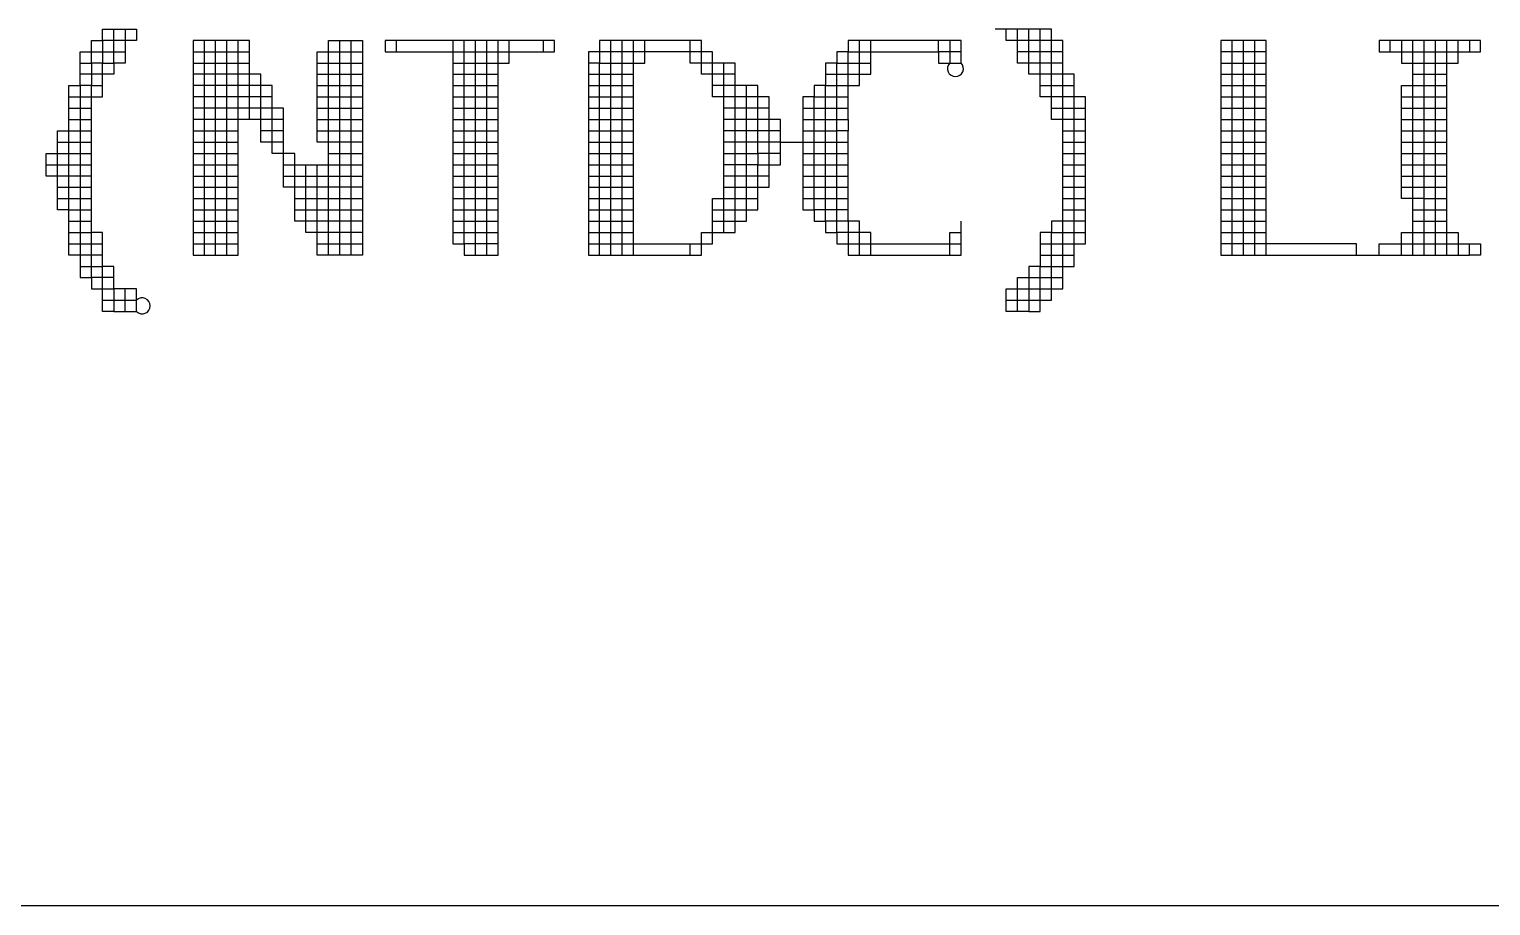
# Model space of a CAD drawing. Header units: millimetres. Extents: x 0 to 841, y 0 to 594.
# Drawn here: x 778.54 to 794.56, y 99.77 to 109.37 of the extents above; entities that cross this region are included whole.
import ezdxf
from ezdxf.enums import TextEntityAlignment as Align

# ---------------------------------------------------------------- set-up
doc = ezdxf.new("R2010")
doc.units = ezdxf.units.MM
doc.layers.add('GPDRAW', color=1, linetype='Continuous')
doc.layers.add('TEXT', color=255, linetype='Continuous')
doc.styles.add('ECL', font='', dxfattribs={"width": 0.7, "height": 3})
doc.styles.get('ECL').set_extended_font_data('FangSong_GB2312')

# ---------------------------------------------------------------- blocks, each defined once
blk = doc.blocks.new('*U21')
at = {"color": 157, "linetype": 'Continuous'}
for points in [[(11.765, -1.664), (11.765, -1.515), (11.765, -1.367), (11.468, -1.367), (11.468, -1.218), (11.319, -1.218), (11.319, -1.07), (11.319, -0.921), (11.171, -0.921), (11.022, -0.921), (10.874, -0.921), (10.874, -0.773), (10.874, -0.624), (10.874, -0.476), (10.874, -0.327), (10.874, -0.179), (10.874, -0.03), (10.874, 0.118), (10.874, 0.267), (10.874, 0.415), (10.874, 0.564), (10.874, 0.712), (10.874, 0.861), (10.874, 1.009), (10.874, 1.158), (10.874, 1.306), (11.022, 1.306), (11.022, 1.455), (11.022, 1.603), (11.022, 1.752), (11.171, 1.752), (11.319, 1.752), (11.319, 1.603), (11.468, 1.603), (11.468, 1.752), (11.468, 1.9), (11.468, 2.049)], [(22.605, 1.752), (22.457, 1.752), (22.308, 1.752), (22.308, 1.9)], [(21.12, -0.327), (20.972, -0.327), (20.972, -0.179), (21.12, -0.179)], [(21.269, -0.921), (21.269, -0.773), (21.269, -0.624)], [(12.507, -0.773), (12.656, -0.773), (12.804, -0.773), (12.953, -0.773), (13.101, -0.773)], [(23.645, -0.921), (23.793, -0.921), (23.942, -0.921), (24.09, -0.921)], [(11.616, -1.664), (11.616, -1.515), (11.616, -1.367)]]:
    blk.add_lwpolyline(points, dxfattribs=at)
at = {"color": 147, "linetype": 'Continuous'}
for points in [[(11.022, 1.603), (11.171, 1.603), (11.171, 1.752), (11.171, 1.9), (11.319, 1.9), (11.319, 2.049), (11.765, 2.049), (11.765, 1.9), (11.616, 1.9), (11.468, 1.9), (11.319, 1.9), (11.319, 1.752), (11.468, 1.752), (11.616, 1.752)], [(13.101, 0.861), (13.101, 1.009), (13.101, 1.158), (13.101, 1.306), (13.101, 1.455), (13.101, 1.603), (13.101, 1.752), (13.101, 1.9)], [(16.368, -0.921), (16.368, -0.773), (16.368, -0.624), (16.368, -0.476), (16.368, -0.327), (16.368, -0.179), (16.368, -0.03), (16.368, 0.118), (16.368, 0.267), (16.368, 0.415), (16.368, 0.564), (16.368, 0.712), (16.368, 0.861), (16.368, 1.009), (16.368, 1.158), (16.368, 1.306), (16.368, 1.455), (16.368, 1.603), (16.368, 1.752), (16.368, 1.9)], [(28.991, -0.921), (28.991, -0.773), (28.991, -0.624), (28.991, -0.476), (28.991, -0.327), (28.991, -0.179), (28.991, -0.03), (28.991, 0.118), (28.991, 0.267), (28.991, 0.415), (28.991, 0.564), (28.991, 0.712), (28.991, 0.861), (28.991, 1.009), (28.991, 1.158), (28.991, 1.306), (28.991, 1.455), (28.991, 1.603), (28.991, 1.752), (28.991, 1.9)], [(15.923, 1.306), (16.071, 1.306), (16.22, 1.306), (16.368, 1.306), (16.517, 1.306)], [(20.081, 1.009), (19.932, 1.009), (19.932, 1.158), (19.784, 1.158), (19.635, 1.158), (19.635, 1.306), (19.487, 1.306), (19.338, 1.306)], [(15.923, 1.009), (16.071, 1.009), (16.22, 1.009), (16.368, 1.009), (16.517, 1.009)], [(15.923, 0.861), (16.071, 0.861), (16.22, 0.861), (16.368, 0.861), (16.517, 0.861)], [(15.923, 0.712), (16.071, 0.712), (16.22, 0.712), (16.368, 0.712), (16.517, 0.712)], [(15.923, 0.564), (16.071, 0.564), (16.22, 0.564), (16.368, 0.564), (16.517, 0.564)], [(15.923, 0.415), (16.071, 0.415), (16.22, 0.415), (16.368, 0.415), (16.517, 0.415)], [(15.923, 0.267), (16.071, 0.267), (16.22, 0.267), (16.368, 0.267), (16.517, 0.267)], [(15.923, -0.179), (16.071, -0.179), (16.22, -0.179), (16.368, -0.179), (16.517, -0.179)], [(15.923, -0.476), (16.071, -0.476), (16.22, -0.476), (16.368, -0.476), (16.517, -0.476)], [(21.12, -0.476), (21.12, -0.624), (21.12, -0.773), (21.269, -0.773), (21.417, -0.773), (22.457, -0.773), (22.457, -0.624), (22.605, -0.624)], [(15.923, -0.624), (16.071, -0.624), (16.22, -0.624), (16.368, -0.624), (16.517, -0.624)]]:
    blk.add_lwpolyline(points, dxfattribs=at)
at = {"color": 167, "linetype": 'Continuous'}
blk.add_lwpolyline([(11.616, 2.049), (11.616, 1.9), (11.616, 1.752), (11.616, 1.603), (11.468, 1.603), (11.468, 1.455), (11.319, 1.455), (11.319, 1.603), (11.171, 1.603), (11.171, 1.455), (11.171, 1.306), (11.022, 1.306), (11.022, 1.158), (11.022, 1.009), (11.022, 0.861), (11.022, 0.712), (11.022, 0.564), (11.022, 0.415), (11.022, 0.267), (11.022, 0.118), (11.022, -0.03), (11.022, -0.179), (11.022, -0.327), (11.022, -0.476), (11.022, -0.624), (11.022, -0.773), (11.022, -0.921), (11.022, -1.07), (11.022, -1.218), (11.171, -1.218), (11.171, -1.367), (11.319, -1.367), (11.468, -1.367), (11.468, -1.515), (11.468, -1.664), (11.616, -1.664), (11.765, -1.664, 2.414214), (11.765, -1.515)], format="xyb", dxfattribs=at)
at = {"color": 175, "linetype": 'Continuous'}
for points in [[(24.239, -0.476), (24.09, -0.476), (23.942, -0.476), (23.793, -0.476), (23.793, -0.624), (23.645, -0.624), (23.645, -0.773), (23.645, -0.921), (23.645, -1.07), (23.496, -1.07), (23.496, -1.218), (23.496, -1.367), (23.496, -1.515), (23.496, -1.664), (23.645, -1.664), (23.645, -1.515), (23.793, -1.515), (23.793, -1.367), (23.793, -1.218), (23.793, -1.07), (23.942, -1.07), (24.09, -1.07), (24.09, -0.921), (24.09, -0.773), (24.09, -0.624), (24.09, -0.476), (24.09, -0.327), (24.09, -0.179), (24.09, -0.03), (24.09, 0.118), (24.09, 0.267), (24.09, 0.415), (24.09, 0.564), (24.09, 0.712), (24.09, 0.861), (24.09, 1.009), (24.09, 1.158), (24.09, 1.306), (24.09, 1.455), (23.942, 1.455), (23.942, 1.603), (23.942, 1.752), (23.793, 1.752), (23.793, 1.9), (23.793, 2.049), (23.051, 2.049)], [(18.299, -0.921), (18.299, -0.773), (18.299, -0.624), (18.299, -0.476), (18.299, -0.327), (18.299, -0.179), (18.299, -0.03), (18.299, 0.118), (18.299, 0.267), (18.299, 0.415), (18.299, 0.564), (18.299, 0.712), (18.299, 0.861), (18.299, 1.009), (18.299, 1.158), (18.299, 1.306), (18.299, 1.455), (18.299, 1.603), (18.299, 1.752), (18.299, 1.9)], [(20.526, 0.861), (20.675, 0.861), (20.675, 1.009), (20.823, 1.009), (20.823, 1.158), (20.972, 1.158), (20.972, 1.306), (21.12, 1.306), (21.269, 1.306), (21.269, 1.455), (21.417, 1.455), (21.417, 1.603), (21.417, 1.752), (21.417, 1.9)], [(26.615, -0.921), (26.615, -0.773), (26.615, -0.624), (26.615, -0.476), (26.615, -0.327), (26.615, -0.179), (26.615, -0.03), (26.615, 0.118), (26.615, 0.267), (26.615, 0.415), (26.615, 0.564), (26.615, 0.712), (26.615, 0.861), (26.615, 1.009), (26.615, 1.158), (26.615, 1.306), (26.615, 1.455), (26.615, 1.603), (26.615, 1.752), (26.466, 1.752), (26.318, 1.752), (26.169, 1.752), (26.021, 1.752)], [(11.468, -1.664), (11.319, -1.664), (11.319, -1.515), (11.319, -1.367), (11.319, -1.218), (11.171, -1.218), (11.171, -1.07), (11.171, -0.921), (11.171, -0.773), (11.171, -0.624), (11.171, -0.476), (11.171, -0.327), (11.171, -0.179), (11.171, -0.03), (11.171, 0.118), (11.171, 0.267), (11.171, 0.415), (11.171, 0.564), (11.171, 0.712), (11.171, 0.861), (11.171, 1.009), (11.171, 1.158), (11.319, 1.158), (11.319, 1.306), (11.319, 1.455), (11.171, 1.455), (11.022, 1.455)], [(13.695, 0.861), (13.547, 0.861), (13.398, 0.861), (13.398, 1.009), (13.25, 1.009), (13.25, 1.158), (13.101, 1.158), (12.953, 1.158), (12.804, 1.158), (12.656, 1.158), (12.507, 1.158)], [(23.645, 1.306), (23.793, 1.306), (23.942, 1.306), (24.09, 1.306)], [(23.793, 1.009), (23.942, 1.009), (24.09, 1.009), (24.239, 1.009)], [(12.507, 0.712), (12.656, 0.712), (12.804, 0.712), (12.953, 0.712), (13.101, 0.712)], [(14.735, -0.03), (14.586, -0.03), (14.438, -0.03), (14.289, -0.03), (14.141, -0.03), (13.992, -0.03), (13.844, -0.03), (13.844, 0.118), (13.844, 0.267), (13.844, 0.415), (13.695, 0.415), (13.547, 0.415), (13.547, 0.564), (13.398, 0.564), (13.398, 0.712)], [(14.735, 0.564), (14.586, 0.564), (14.438, 0.564), (14.289, 0.564), (14.289, 0.712), (14.438, 0.712), (14.586, 0.712), (14.735, 0.712)], [(10.725, 0.564), (10.874, 0.564), (11.022, 0.564), (11.171, 0.564)], [(12.507, 0.564), (12.656, 0.564), (12.804, 0.564), (12.953, 0.564), (13.101, 0.564)], [(12.507, 0.415), (12.656, 0.415), (12.804, 0.415), (12.953, 0.415), (13.101, 0.415)], [(19.487, 0.415), (19.635, 0.415), (19.784, 0.415), (19.932, 0.415), (19.932, 0.267), (20.081, 0.267), (20.081, 0.415), (19.932, 0.415), (19.932, 0.564), (19.784, 0.564), (19.635, 0.564), (19.487, 0.564)], [(12.507, 0.267), (12.656, 0.267), (12.804, 0.267), (12.953, 0.267), (13.101, 0.267)], [(13.695, 0.267), (13.844, 0.267), (14.289, 0.267), (14.438, 0.267), (14.586, 0.267), (14.735, 0.267)], [(20.081, 0.118), (19.932, 0.118), (19.932, 0.267), (19.784, 0.267), (19.635, 0.267), (19.487, 0.267)], [(12.507, 0.118), (12.656, 0.118), (12.804, 0.118), (12.953, 0.118), (13.101, 0.118)], [(13.695, 0.118), (13.844, 0.118), (13.992, 0.118), (14.141, 0.118), (14.289, 0.118), (14.438, 0.118), (14.586, 0.118), (14.735, 0.118)], [(15.923, 0.118), (16.071, 0.118), (16.22, 0.118), (16.368, 0.118), (16.517, 0.118)], [(10.725, -0.03), (10.874, -0.03), (11.022, -0.03), (11.171, -0.03)], [(10.725, -0.179), (10.874, -0.179), (11.022, -0.179), (11.171, -0.179)], [(12.507, -0.03), (12.656, -0.03), (12.804, -0.03), (12.953, -0.03), (13.101, -0.03)], [(12.507, -0.179), (12.656, -0.179), (12.804, -0.179), (12.953, -0.179), (13.101, -0.179)], [(15.923, -0.03), (16.071, -0.03), (16.22, -0.03), (16.368, -0.03), (16.517, -0.03)], [(20.526, -0.179), (20.675, -0.179), (20.823, -0.179), (20.972, -0.179), (20.972, -0.03), (21.12, -0.03)], [(12.507, -0.327), (12.656, -0.327), (12.804, -0.327), (12.953, -0.327), (13.101, -0.327)], [(12.507, -0.476), (12.656, -0.476), (12.804, -0.476), (12.953, -0.476), (13.101, -0.476)], [(12.507, -0.624), (12.656, -0.624), (12.804, -0.624), (12.953, -0.624), (13.101, -0.624)]]:
    blk.add_lwpolyline(points, dxfattribs=at)
at = {"color": 165, "linetype": 'Continuous'}
for points in [[(23.942, 1.752), (23.942, 1.9), (23.793, 1.9), (23.645, 1.9), (23.496, 1.9), (23.348, 1.9), (23.199, 1.9), (23.199, 2.049)], [(23.496, -1.664), (23.348, -1.664), (23.199, -1.664), (23.199, -1.515), (23.199, -1.367), (23.348, -1.367), (23.348, -1.218), (23.496, -1.218), (23.645, -1.218), (23.645, -1.07), (23.793, -1.07), (23.793, -0.921), (23.793, -0.773), (23.942, -0.773), (24.09, -0.773), (24.239, -0.773), (24.239, -0.624), (24.239, -0.476), (24.239, -0.327), (24.239, -0.179), (24.239, -0.03), (24.239, 0.118), (24.239, 0.267), (24.239, 0.415), (24.239, 0.564), (24.239, 0.712), (24.239, 0.861), (24.09, 0.861), (23.942, 0.861), (23.793, 0.861), (23.793, 1.009), (23.793, 1.158), (23.645, 1.158), (23.645, 1.306), (23.645, 1.455), (23.645, 1.603), (23.645, 1.752), (23.645, 1.9), (23.645, 2.049)], [(15.923, 1.603), (16.071, 1.603), (16.22, 1.603), (16.368, 1.603), (16.517, 1.603), (16.665, 1.603), (16.665, 1.752), (16.814, 1.752), (16.962, 1.752), (17.111, 1.752)], [(15.923, 1.455), (16.071, 1.455), (16.22, 1.455), (16.368, 1.455), (16.517, 1.455)], [(13.25, 0.861), (13.25, 1.009), (13.101, 1.009), (12.953, 1.009), (12.804, 1.009), (12.656, 1.009), (12.507, 1.009)], [(13.695, 0.712), (13.547, 0.712), (13.398, 0.712), (13.398, 0.861), (13.25, 0.861), (13.101, 0.861), (12.953, 0.861), (12.804, 0.861), (12.656, 0.861), (12.507, 0.861)], [(20.229, 0.564), (20.081, 0.564), (20.081, 0.712), (19.932, 0.712), (19.932, 0.861), (19.784, 0.861), (19.635, 0.861), (19.487, 0.861)], [(11.171, 0.118), (11.022, 0.118), (10.874, 0.118), (10.725, 0.118), (10.725, 0.267), (10.874, 0.267), (11.022, 0.267), (11.171, 0.267)], [(20.526, -0.03), (20.675, -0.03), (20.823, -0.03), (20.972, -0.03), (20.972, 0.118), (21.12, 0.118)], [(23.645, -0.773), (23.793, -0.773), (23.793, -0.624), (23.942, -0.624), (24.09, -0.624), (24.239, -0.624)], [(28.1, -0.921), (28.1, -0.773), (28.397, -0.773), (28.397, -0.624), (28.545, -0.624), (28.694, -0.624), (28.842, -0.624), (28.991, -0.624), (29.139, -0.624), (29.139, -0.773), (29.436, -0.773), (29.436, -0.921), (29.288, -0.921)]]:
    blk.add_lwpolyline(points, dxfattribs=at)
at = {"color": 251, "linetype": 'Continuous'}
for points in [[(24.239, 0.861), (24.239, 1.009), (24.239, 1.158), (24.09, 1.158), (23.942, 1.158), (23.942, 1.306), (23.942, 1.455), (23.793, 1.455), (23.645, 1.455), (23.496, 1.455), (23.496, 1.603), (23.348, 1.603), (23.348, 1.752), (23.348, 1.9), (23.348, 2.049)], [(14.141, 1.603), (14.289, 1.603), (14.289, 1.752), (14.438, 1.752), (14.586, 1.752), (14.735, 1.752)], [(17.111, 1.9), (17.111, 1.752), (17.259, 1.752), (17.259, 1.9), (15.032, 1.9), (15.032, 1.752), (15.18, 1.752), (15.18, 1.9)], [(17.705, 1.455), (17.853, 1.455), (17.853, 1.603), (18.002, 1.603), (18.15, 1.603), (18.299, 1.603), (18.447, 1.603), (18.447, 1.752), (18.447, 1.9)], [(22.457, 1.9), (22.457, 1.752), (22.457, 1.603), (22.605, 1.603), (22.605, 1.752), (22.605, 1.9), (21.12, 1.9), (21.12, 1.752), (20.972, 1.752), (20.972, 1.603), (20.823, 1.603), (20.823, 1.455), (20.823, 1.306), (20.675, 1.306), (20.675, 1.158), (20.526, 1.158), (20.526, 1.009), (20.526, 0.861), (20.526, 0.712), (20.526, 0.564), (20.526, 0.415), (20.526, 0.267), (20.526, 0.118), (20.526, -0.03), (20.526, -0.179), (20.526, -0.327), (20.675, -0.327), (20.675, -0.476), (20.823, -0.476), (20.823, -0.624), (20.972, -0.624), (20.972, -0.773), (21.12, -0.773), (21.12, -0.921), (21.269, -0.921), (21.417, -0.921), (21.566, -0.921), (21.714, -0.921), (21.863, -0.921), (22.011, -0.921), (22.16, -0.921), (22.308, -0.921), (22.457, -0.921), (22.457, -0.773), (22.605, -0.773)], [(29.288, 1.9), (29.288, 1.752), (29.436, 1.752), (29.436, 1.9), (28.1, 1.9), (28.1, 1.752), (28.248, 1.752), (28.248, 1.9)], [(28.397, 1.9), (28.397, 1.752), (28.397, 1.603), (28.545, 1.603), (28.694, 1.603), (28.842, 1.603), (28.991, 1.603), (29.139, 1.603), (29.139, 1.752), (29.288, 1.752)], [(15.923, 1.158), (16.071, 1.158), (16.22, 1.158), (16.368, 1.158), (16.517, 1.158)], [(17.705, 1.158), (17.853, 1.158), (17.853, 1.306), (18.002, 1.306), (18.15, 1.306), (18.299, 1.306)], [(28.397, 1.158), (28.545, 1.158), (28.694, 1.158), (28.842, 1.158), (28.991, 1.158)], [(28.397, 1.009), (28.545, 1.009), (28.694, 1.009), (28.842, 1.009), (28.991, 1.009)], [(28.397, 0.861), (28.545, 0.861), (28.694, 0.861), (28.842, 0.861), (28.991, 0.861)], [(28.397, 0.712), (28.545, 0.712), (28.694, 0.712), (28.842, 0.712), (28.991, 0.712)], [(28.397, 0.564), (28.545, 0.564), (28.694, 0.564), (28.842, 0.564), (28.991, 0.564)], [(28.397, 0.415), (28.545, 0.415), (28.694, 0.415), (28.842, 0.415), (28.991, 0.415)], [(17.705, -0.327), (17.853, -0.327), (17.853, -0.179), (18.002, -0.179), (18.15, -0.179), (18.299, -0.179)], [(17.705, -0.476), (17.853, -0.476), (17.853, -0.327), (18.002, -0.327), (18.15, -0.327), (18.299, -0.327)]]:
    blk.add_lwpolyline(points, dxfattribs=at)
at = {"color": 177, "linetype": 'Continuous'}
for points in [[(23.348, -1.664), (23.348, -1.515), (23.496, -1.515), (23.645, -1.515), (23.645, -1.367), (23.793, -1.367), (23.942, -1.367), (23.942, -1.218), (23.942, -1.07), (23.942, -0.921), (23.942, -0.773), (23.942, -0.624), (23.942, -0.476), (23.942, -0.327), (23.942, -0.179), (23.942, -0.03), (23.942, 0.118), (23.942, 0.267), (23.942, 0.415), (23.942, 0.564), (23.942, 0.712), (23.942, 0.861), (23.942, 1.009), (23.942, 1.158), (23.793, 1.158), (23.793, 1.306), (23.793, 1.455), (23.793, 1.603), (23.645, 1.603), (23.496, 1.603), (23.496, 1.752), (23.496, 1.9), (23.496, 2.049)], [(14.438, -0.921), (14.438, -0.773), (14.438, -0.624), (14.438, -0.476), (14.438, -0.327), (14.438, -0.179), (14.438, -0.03), (14.438, 0.118), (14.438, 0.267), (14.438, 0.415), (14.438, 0.564), (14.438, 0.712), (14.438, 0.861), (14.438, 1.009), (14.438, 1.158), (14.438, 1.306), (14.438, 1.455), (14.438, 1.603), (14.438, 1.752), (14.438, 1.9)], [(18.002, -0.921), (18.002, -0.773), (18.002, -0.624), (18.002, -0.476), (18.002, -0.327), (18.002, -0.179), (18.002, -0.03), (18.002, 0.118), (18.002, 0.267), (18.002, 0.415), (18.002, 0.564), (18.002, 0.712), (18.002, 0.861), (18.002, 1.009), (18.002, 1.158), (18.002, 1.306), (18.002, 1.455), (18.002, 1.603), (18.002, 1.752), (18.002, 1.9)], [(28.694, -0.921), (28.694, -0.773), (28.694, -0.624), (28.694, -0.476), (28.694, -0.327), (28.694, -0.179), (28.694, -0.03), (28.694, 0.118), (28.694, 0.267), (28.694, 0.415), (28.694, 0.564), (28.694, 0.712), (28.694, 0.861), (28.694, 1.009), (28.694, 1.158), (28.694, 1.306), (28.694, 1.455), (28.694, 1.603), (28.694, 1.752), (28.694, 1.9)], [(20.526, 1.009), (20.675, 1.009), (20.675, 1.158), (20.823, 1.158), (20.823, 1.306), (20.972, 1.306), (20.972, 1.455), (21.12, 1.455), (21.12, 1.603), (21.269, 1.603), (21.417, 1.603)], [(13.547, 1.009), (13.398, 1.009), (13.398, 1.158), (13.25, 1.158), (13.25, 1.306), (13.101, 1.306), (12.953, 1.306), (12.804, 1.306), (12.656, 1.306), (12.507, 1.306)], [(28.694, 1.306), (28.842, 1.306), (28.991, 1.306)], [(10.874, 1.009), (11.022, 1.009), (11.171, 1.009)], [(10.874, 0.861), (11.022, 0.861), (11.171, 0.861)], [(23.942, 0.712), (24.09, 0.712), (24.239, 0.712)], [(23.942, 0.564), (24.09, 0.564), (24.239, 0.564)], [(23.942, 0.415), (24.09, 0.415), (24.239, 0.415)], [(14.735, -0.476), (14.586, -0.476), (14.438, -0.476), (14.289, -0.476), (14.141, -0.476), (13.992, -0.476), (13.992, -0.327), (13.992, -0.179), (13.992, -0.03), (13.992, 0.118), (13.992, 0.267)], [(23.942, 0.267), (24.09, 0.267), (24.239, 0.267)], [(23.942, 0.118), (24.09, 0.118), (24.239, 0.118)], [(13.844, -0.179), (13.992, -0.179), (14.141, -0.179), (14.289, -0.179), (14.438, -0.179), (14.586, -0.179), (14.735, -0.179)], [(23.942, -0.03), (24.09, -0.03), (24.239, -0.03)], [(23.942, -0.179), (24.09, -0.179), (24.239, -0.179)], [(28.694, -0.179), (28.842, -0.179), (28.991, -0.179)], [(10.874, -0.327), (11.022, -0.327), (11.171, -0.327)], [(13.844, -0.327), (13.992, -0.327), (14.141, -0.327), (14.289, -0.327), (14.438, -0.327), (14.586, -0.327), (14.735, -0.327)], [(10.874, -0.476), (11.022, -0.476), (11.171, -0.476)], [(10.874, -0.624), (11.022, -0.624), (11.171, -0.624)], [(14.141, -0.773), (14.289, -0.773), (14.438, -0.773), (14.586, -0.773), (14.735, -0.773)], [(28.397, -0.921), (28.397, -0.773), (28.545, -0.773), (28.694, -0.773), (28.842, -0.773), (28.991, -0.773), (29.139, -0.773), (29.139, -0.921)], [(11.319, -1.515), (11.468, -1.515), (11.616, -1.515), (11.765, -1.515)]]:
    blk.add_lwpolyline(points, dxfattribs=at)
at = {"color": 185, "linetype": 'Continuous'}
for points in [[(14.735, -0.624), (14.586, -0.624), (14.438, -0.624), (14.289, -0.624), (14.141, -0.624), (13.992, -0.624), (13.992, -0.476), (13.844, -0.476), (13.844, -0.327), (13.844, -0.179), (13.844, -0.03), (13.695, -0.03), (13.695, 0.118), (13.695, 0.267), (13.695, 0.415), (13.695, 0.564), (13.547, 0.564), (13.547, 0.712), (13.547, 0.861), (13.547, 1.009), (13.547, 1.158), (13.547, 1.306), (13.398, 1.306), (13.398, 1.455), (13.25, 1.455), (13.25, 1.603), (13.25, 1.752), (13.25, 1.9), (12.507, 1.9), (12.507, 1.752), (12.507, 1.603), (12.507, 1.455), (12.507, 1.306), (12.507, 1.158), (12.507, 1.009), (12.507, 0.861), (12.507, 0.712), (12.507, 0.564), (12.507, 0.415), (12.507, 0.267), (12.507, 0.118), (12.507, -0.03), (12.507, -0.179), (12.507, -0.327), (12.507, -0.476), (12.507, -0.624), (12.507, -0.773), (12.507, -0.921), (12.656, -0.921), (12.804, -0.921), (12.953, -0.921), (13.101, -0.921), (13.101, -0.773), (13.101, -0.624), (13.101, -0.476), (13.101, -0.327), (13.101, -0.179), (13.101, -0.03), (13.101, 0.118), (13.101, 0.267), (13.101, 0.415), (13.101, 0.564), (13.101, 0.712), (13.101, 0.861)], [(14.289, -0.921), (14.289, -0.773), (14.289, -0.624), (14.289, -0.476), (14.289, -0.327), (14.289, -0.179), (14.289, -0.03), (14.289, 0.118), (14.289, 0.267), (14.289, 0.415), (14.289, 0.564), (14.141, 0.564), (14.141, 0.712), (14.141, 0.861), (14.141, 1.009), (14.141, 1.158), (14.141, 1.306), (14.141, 1.455), (14.141, 1.603), (14.141, 1.752), (14.289, 1.752), (14.289, 1.9), (14.735, 1.9), (14.735, 1.752), (14.735, 1.603), (14.735, 1.455), (14.735, 1.306), (14.735, 1.158), (14.735, 1.009), (14.735, 0.861), (14.735, 0.712), (14.735, 0.564), (14.735, 0.415), (14.735, 0.267), (14.735, 0.118), (14.735, -0.03), (14.735, -0.179), (14.735, -0.327), (14.735, -0.476), (14.735, -0.624), (14.735, -0.773), (14.735, -0.921), (14.586, -0.921), (14.438, -0.921), (14.289, -0.921), (14.141, -0.921), (14.141, -0.773), (14.141, -0.624), (14.141, -0.476), (14.141, -0.327), (14.141, -0.179), (14.141, -0.03), (14.141, 0.118), (14.141, 0.267)], [(28.397, 0.267), (28.545, 0.267), (28.694, 0.267), (28.842, 0.267), (28.991, 0.267)], [(28.397, 0.118), (28.545, 0.118), (28.694, 0.118), (28.842, 0.118), (28.991, 0.118)], [(19.041, -0.921), (19.19, -0.921), (19.19, -0.773), (19.338, -0.773), (19.338, -0.624), (19.338, -0.476), (19.338, -0.327), (19.338, -0.179), (19.487, -0.179), (19.635, -0.179), (19.784, -0.179), (19.932, -0.179)], [(28.397, -0.03), (28.545, -0.03), (28.694, -0.03), (28.842, -0.03), (28.991, -0.03)]]:
    blk.add_lwpolyline(points, dxfattribs=at)
at = {"color": 169, "linetype": 'Continuous'}
blk.add_lwpolyline([(12.507, 1.752), (12.656, 1.752), (12.804, 1.752), (12.953, 1.752), (13.101, 1.752), (13.25, 1.752)], dxfattribs=at)
at = {"color": 166, "linetype": 'Continuous'}
for points in [[(12.656, -0.921), (12.656, -0.773), (12.656, -0.624), (12.656, -0.476), (12.656, -0.327), (12.656, -0.179), (12.656, -0.03), (12.656, 0.118), (12.656, 0.267), (12.656, 0.415), (12.656, 0.564), (12.656, 0.712), (12.656, 0.861), (12.656, 1.009), (12.656, 1.158), (12.656, 1.306), (12.656, 1.455), (12.656, 1.603), (12.656, 1.752), (12.656, 1.9)], [(14.586, -0.921), (14.586, -0.773), (14.586, -0.624), (14.586, -0.476), (14.586, -0.327), (14.586, -0.179), (14.586, -0.03), (14.586, 0.118), (14.586, 0.267), (14.586, 0.415), (14.586, 0.564), (14.586, 0.712), (14.586, 0.861), (14.586, 1.009), (14.586, 1.158), (14.586, 1.306), (14.586, 1.455), (14.586, 1.603), (14.586, 1.752), (14.586, 1.9)], [(18.15, -0.921), (18.15, -0.773), (18.15, -0.624), (18.15, -0.476), (18.15, -0.327), (18.15, -0.179), (18.15, -0.03), (18.15, 0.118), (18.15, 0.267), (18.15, 0.415), (18.15, 0.564), (18.15, 0.712), (18.15, 0.861), (18.15, 1.009), (18.15, 1.158), (18.15, 1.306), (18.15, 1.455), (18.15, 1.603), (18.15, 1.752), (18.15, 1.9)], [(26.466, -0.921), (26.466, -0.773), (26.466, -0.624), (26.466, -0.476), (26.466, -0.327), (26.466, -0.179), (26.466, -0.03), (26.466, 0.118), (26.466, 0.267), (26.466, 0.415), (26.466, 0.564), (26.466, 0.712), (26.466, 0.861), (26.466, 1.009), (26.466, 1.158), (26.466, 1.306), (26.466, 1.455), (26.466, 1.603), (26.466, 1.752), (26.466, 1.9)], [(28.842, -0.921), (28.842, -0.773), (28.842, -0.624), (28.842, -0.476), (28.842, -0.327), (28.842, -0.179), (28.842, -0.03), (28.842, 0.118), (28.842, 0.267), (28.842, 0.415), (28.842, 0.564), (28.842, 0.712), (28.842, 0.861), (28.842, 1.009), (28.842, 1.158), (28.842, 1.306), (28.842, 1.455), (28.842, 1.603), (28.842, 1.752), (28.842, 1.9)], [(12.507, 1.603), (12.656, 1.603), (12.804, 1.603), (12.953, 1.603), (13.101, 1.603), (13.25, 1.603)], [(19.338, -0.327), (19.487, -0.327), (19.635, -0.327), (19.784, -0.327), (19.784, -0.179), (19.784, -0.03), (19.784, 0.118), (19.784, 0.267), (19.784, 0.415), (19.784, 0.564), (19.784, 0.712), (19.784, 0.861), (19.784, 1.009), (19.784, 1.158), (19.784, 1.306)], [(21.12, -0.476), (20.972, -0.476), (20.972, -0.327), (20.823, -0.327), (20.675, -0.327), (20.675, -0.179), (20.675, -0.03), (20.675, 0.118), (20.675, 0.267), (20.675, 0.415), (20.675, 0.564), (20.675, 0.712), (20.675, 0.861), (20.823, 0.861), (20.823, 1.009), (20.972, 1.009), (20.972, 1.158), (21.12, 1.158)]]:
    blk.add_lwpolyline(points, dxfattribs=at)
at = {"color": 156, "linetype": 'Continuous'}
for points in [[(12.804, -0.921), (12.804, -0.773), (12.804, -0.624), (12.804, -0.476), (12.804, -0.327), (12.804, -0.179), (12.804, -0.03), (12.804, 0.118), (12.804, 0.267), (12.804, 0.415), (12.804, 0.564), (12.804, 0.712), (12.804, 0.861), (12.804, 1.009), (12.804, 1.158), (12.804, 1.306), (12.804, 1.455), (12.804, 1.603), (12.804, 1.752), (12.804, 1.9)], [(23.942, -0.327), (24.09, -0.327), (24.239, -0.327)]]:
    blk.add_lwpolyline(points, dxfattribs=at)
at = {"color": 154, "linetype": 'Continuous'}
blk.add_lwpolyline([(12.953, -0.921), (12.953, -0.773), (12.953, -0.624), (12.953, -0.476), (12.953, -0.327), (12.953, -0.179), (12.953, -0.03), (12.953, 0.118), (12.953, 0.267), (12.953, 0.415), (12.953, 0.564), (12.953, 0.712), (12.953, 0.861), (12.953, 1.009), (12.953, 1.158), (12.953, 1.306), (12.953, 1.455), (12.953, 1.603), (12.953, 1.752), (12.953, 1.9)], dxfattribs=at)
at = {"color": 167, "linetype": 'Continuous'}
for points in [[(15.18, 1.752), (15.329, 1.752), (15.477, 1.752), (15.626, 1.752), (15.774, 1.752), (15.923, 1.752), (16.071, 1.752), (16.22, 1.752), (16.368, 1.752), (16.517, 1.752), (16.665, 1.752), (16.665, 1.9)], [(13.547, 1.158), (13.398, 1.158), (13.398, 1.306), (13.25, 1.306), (13.25, 1.455), (13.101, 1.455), (12.953, 1.455), (12.804, 1.455), (12.656, 1.455), (12.507, 1.455)], [(28.545, 1.455), (28.694, 1.455), (28.842, 1.455), (28.991, 1.455)], [(21.417, -0.921), (21.417, -0.773), (21.417, -0.624), (21.269, -0.624), (21.12, -0.624), (20.972, -0.624), (20.972, -0.476), (20.823, -0.476), (20.823, -0.327), (20.823, -0.179), (20.823, -0.03), (20.823, 0.118), (20.823, 0.267), (20.823, 0.415), (20.823, 0.564), (20.823, 0.712), (20.823, 0.861), (20.972, 0.861), (20.972, 1.009), (21.12, 1.009)], [(20.526, 0.712), (20.675, 0.712), (20.823, 0.712), (20.972, 0.712)], [(14.289, 0.415), (14.438, 0.415), (14.586, 0.415), (14.735, 0.415)], [(20.526, 0.415), (20.675, 0.415), (20.823, 0.415), (20.972, 0.415)], [(20.526, 0.267), (20.675, 0.267), (20.823, 0.267), (20.972, 0.267)], [(19.487, -0.03), (19.635, -0.03), (19.784, -0.03), (19.932, -0.03), (19.932, 0.118), (19.784, 0.118), (19.635, 0.118), (19.487, 0.118)], [(20.526, 0.118), (20.675, 0.118), (20.823, 0.118), (20.972, 0.118)], [(23.199, -1.515), (23.348, -1.515), (23.348, -1.367), (23.496, -1.367), (23.645, -1.367), (23.645, -1.218), (23.793, -1.218), (23.942, -1.218)]]:
    blk.add_lwpolyline(points, dxfattribs=at)
at = {"color": 8, "linetype": 'Continuous'}
for points in [[(15.923, 1.9), (15.923, 1.752), (15.923, 1.603), (15.923, 1.455), (15.923, 1.306), (15.923, 1.158), (15.923, 1.009), (15.923, 0.861), (15.923, 0.712), (15.923, 0.564), (15.923, 0.415), (15.923, 0.267), (15.923, 0.118), (15.923, -0.03), (15.923, -0.179), (15.923, -0.327), (15.923, -0.476), (15.923, -0.624), (15.923, -0.773), (16.071, -0.773), (16.071, -0.921), (16.22, -0.921), (16.368, -0.921), (16.517, -0.921), (16.517, -0.773), (16.517, -0.624), (16.517, -0.476), (16.517, -0.327), (16.517, -0.179), (16.517, -0.03), (16.517, 0.118), (16.517, 0.267), (16.517, 0.415), (16.517, 0.564), (16.517, 0.712), (16.517, 0.861), (16.517, 1.009), (16.517, 1.158), (16.517, 1.306), (16.517, 1.455), (16.517, 1.603), (16.517, 1.752), (16.517, 1.9)], [(10.874, -0.327), (10.725, -0.327), (10.725, -0.179), (10.725, -0.03), (10.725, 0.118), (10.577, 0.118), (10.577, 0.267), (10.577, 0.415), (10.725, 0.415), (10.725, 0.564), (10.725, 0.712), (10.874, 0.712), (11.022, 0.712), (11.171, 0.712)]]:
    blk.add_lwpolyline(points, dxfattribs=at)
at = {"color": 250, "linetype": 'Continuous'}
for points in [[(16.517, -0.773), (16.368, -0.773), (16.22, -0.773), (16.071, -0.773), (16.071, -0.624), (16.071, -0.476), (16.071, -0.327), (16.071, -0.179), (16.071, -0.03), (16.071, 0.118), (16.071, 0.267), (16.071, 0.415), (16.071, 0.564), (16.071, 0.712), (16.071, 0.861), (16.071, 1.009), (16.071, 1.158), (16.071, 1.306), (16.071, 1.455), (16.071, 1.603), (16.071, 1.752), (16.071, 1.9)], [(28.248, 1.752), (28.397, 1.752), (28.545, 1.752), (28.694, 1.752), (28.842, 1.752), (28.991, 1.752), (29.139, 1.752), (29.139, 1.9)]]:
    blk.add_lwpolyline(points, dxfattribs=at)
at = {"color": 168, "linetype": 'Continuous'}
blk.add_lwpolyline([(16.22, -0.921), (16.22, -0.773), (16.22, -0.624), (16.22, -0.476), (16.22, -0.327), (16.22, -0.179), (16.22, -0.03), (16.22, 0.118), (16.22, 0.267), (16.22, 0.415), (16.22, 0.564), (16.22, 0.712), (16.22, 0.861), (16.22, 1.009), (16.22, 1.158), (16.22, 1.306), (16.22, 1.455), (16.22, 1.603), (16.22, 1.752), (16.22, 1.9)], dxfattribs=at)
at = {"color": 252, "linetype": 'Continuous'}
for points in [[(17.853, -0.921), (17.853, -0.773), (18.002, -0.773), (18.15, -0.773), (18.299, -0.773), (19.19, -0.773), (19.19, -0.624), (19.338, -0.624), (19.487, -0.624), (19.635, -0.624), (19.635, -0.476), (19.784, -0.476), (19.784, -0.327), (19.932, -0.327), (19.932, -0.179), (19.932, -0.03), (20.081, -0.03), (20.081, 0.118), (20.081, 0.267), (20.229, 0.267), (20.229, 0.415), (20.229, 0.564), (20.229, 0.712), (20.229, 0.861), (20.081, 0.861), (20.081, 1.009), (20.081, 1.158), (19.932, 1.158), (19.932, 1.306), (19.635, 1.306), (19.635, 1.455), (19.635, 1.603), (19.338, 1.603), (19.338, 1.752), (19.19, 1.752), (19.19, 1.9), (17.853, 1.9), (17.853, 1.752), (17.705, 1.752), (17.705, 1.603), (17.705, 1.455), (17.705, 1.306), (17.705, 1.158), (17.705, 1.009), (17.705, 0.861), (17.705, 0.712), (17.705, 0.564), (17.705, 0.415), (17.705, 0.267), (17.705, 0.118), (17.705, -0.03), (17.705, -0.179), (17.705, -0.327), (17.705, -0.476), (17.705, -0.624), (17.705, -0.773), (17.705, -0.921), (17.853, -0.921), (18.002, -0.921), (18.15, -0.921), (18.299, -0.921), (18.447, -0.921), (18.596, -0.921), (18.744, -0.921), (18.893, -0.921), (19.041, -0.921), (19.041, -0.773)], [(19.487, -0.624), (19.487, -0.476), (19.487, -0.327), (19.487, -0.179), (19.487, -0.03), (19.487, 0.118), (19.487, 0.267), (19.487, 0.415), (19.487, 0.564), (19.487, 0.712), (19.487, 0.861), (19.487, 1.009), (19.487, 1.158), (19.487, 1.306), (19.487, 1.455), (19.487, 1.603)], [(10.577, 0.267), (10.725, 0.267), (10.725, 0.415), (10.874, 0.415), (11.022, 0.415), (11.171, 0.415)]]:
    blk.add_lwpolyline(points, dxfattribs=at)
at = {"color": 197, "linetype": 'Continuous'}
for points in [[(19.635, 1.455), (19.487, 1.455), (19.338, 1.455), (19.338, 1.603), (19.19, 1.603), (19.041, 1.603), (19.041, 1.752), (18.893, 1.752), (18.744, 1.752), (18.596, 1.752), (18.447, 1.752), (18.299, 1.752), (18.15, 1.752), (18.002, 1.752), (17.853, 1.752), (17.853, 1.603), (17.705, 1.603)], [(19.338, -0.476), (19.487, -0.476), (19.635, -0.476), (19.635, -0.327), (19.635, -0.179), (19.635, -0.03), (19.635, 0.118), (19.635, 0.267), (19.635, 0.415), (19.635, 0.564), (19.635, 0.712), (19.635, 0.861), (19.635, 1.009), (19.635, 1.158), (19.487, 1.158), (19.338, 1.158), (19.338, 1.306), (19.338, 1.455), (19.19, 1.455), (19.19, 1.603), (19.19, 1.752), (19.041, 1.752), (19.041, 1.9)], [(26.021, 1.603), (26.169, 1.603), (26.318, 1.603), (26.466, 1.603), (26.615, 1.603)], [(26.021, 1.306), (26.169, 1.306), (26.318, 1.306), (26.466, 1.306), (26.615, 1.306)], [(26.021, 1.158), (26.169, 1.158), (26.318, 1.158), (26.466, 1.158), (26.615, 1.158)], [(26.021, 1.009), (26.169, 1.009), (26.318, 1.009), (26.466, 1.009), (26.615, 1.009)], [(26.021, 0.861), (26.169, 0.861), (26.318, 0.861), (26.466, 0.861), (26.615, 0.861)], [(26.021, 0.712), (26.169, 0.712), (26.318, 0.712), (26.466, 0.712), (26.615, 0.712)], [(26.021, 0.564), (26.169, 0.564), (26.318, 0.564), (26.466, 0.564), (26.615, 0.564)], [(26.021, 0.415), (26.169, 0.415), (26.318, 0.415), (26.466, 0.415), (26.615, 0.415)], [(26.021, 0.267), (26.169, 0.267), (26.318, 0.267), (26.466, 0.267), (26.615, 0.267)], [(26.021, -0.03), (26.169, -0.03), (26.318, -0.03), (26.466, -0.03), (26.615, -0.03)], [(26.021, -0.179), (26.169, -0.179), (26.318, -0.179), (26.466, -0.179), (26.615, -0.179)], [(26.021, -0.327), (26.169, -0.327), (26.318, -0.327), (26.466, -0.327), (26.615, -0.327)], [(28.545, -0.327), (28.694, -0.327), (28.842, -0.327), (28.991, -0.327)], [(26.021, -0.476), (26.169, -0.476), (26.318, -0.476), (26.466, -0.476), (26.615, -0.476)], [(28.545, -0.476), (28.694, -0.476), (28.842, -0.476), (28.991, -0.476)], [(10.874, -0.773), (11.022, -0.773), (11.171, -0.773), (11.319, -0.773)], [(27.803, -0.921), (27.803, -0.773), (26.615, -0.773), (26.466, -0.773), (26.318, -0.773), (26.169, -0.773), (26.021, -0.773)]]:
    blk.add_lwpolyline(points, dxfattribs=at)
at = {"color": 251, "linetype": 'Continuous'}
blk.add_lwpolyline([(20.823, 1.455), (20.972, 1.455), (20.972, 1.603), (21.12, 1.603), (21.12, 1.752), (21.269, 1.752), (21.417, 1.752), (21.566, 1.752), (21.714, 1.752), (21.863, 1.752), (22.011, 1.752), (22.16, 1.752), (22.308, 1.752), (22.308, 1.603), (22.457, 1.603, 2.414214), (22.605, 1.603)], format="xyb", dxfattribs=at)
at = {"color": 155, "linetype": 'Continuous'}
for points in [[(21.12, 0.861), (21.12, 1.009), (21.12, 1.158), (21.12, 1.306), (21.12, 1.455), (21.269, 1.455), (21.269, 1.603), (21.269, 1.752), (21.269, 1.9)], [(20.229, 0.712), (20.081, 0.712), (20.081, 0.861), (19.932, 0.861), (19.932, 1.009), (19.784, 1.009), (19.635, 1.009), (19.487, 1.009)], [(20.229, 0.415), (20.081, 0.415), (20.081, 0.564), (19.932, 0.564), (19.932, 0.712), (19.784, 0.712), (19.635, 0.712), (19.487, 0.712)]]:
    blk.add_lwpolyline(points, dxfattribs=at)
at = {"color": 187, "linetype": 'Continuous'}
for points in [[(23.942, 1.603), (23.793, 1.603), (23.793, 1.752), (23.645, 1.752), (23.496, 1.752), (23.348, 1.752)], [(26.021, 1.455), (26.169, 1.455), (26.318, 1.455), (26.466, 1.455), (26.615, 1.455)], [(10.874, 1.158), (11.022, 1.158), (11.171, 1.158), (11.171, 1.306), (11.319, 1.306)], [(26.021, 0.118), (26.169, 0.118), (26.318, 0.118), (26.466, 0.118), (26.615, 0.118)], [(26.021, -0.624), (26.169, -0.624), (26.318, -0.624), (26.466, -0.624), (26.615, -0.624)], [(11.022, -1.07), (11.171, -1.07), (11.319, -1.07)]]:
    blk.add_lwpolyline(points, dxfattribs=at)
at = {"color": 235, "linetype": 'Continuous'}
for points in [[(26.615, 1.752), (26.615, 1.9), (26.021, 1.9), (26.021, 1.752), (26.021, 1.603), (26.021, 1.455), (26.021, 1.306), (26.021, 1.158), (26.021, 1.009), (26.021, 0.861), (26.021, 0.712), (26.021, 0.564), (26.021, 0.415), (26.021, 0.267), (26.021, 0.118), (26.021, -0.03), (26.021, -0.179), (26.021, -0.327), (26.021, -0.476), (26.021, -0.624), (26.021, -0.773), (26.021, -0.921), (26.169, -0.921), (26.318, -0.921), (26.466, -0.921), (26.615, -0.921), (26.763, -0.921), (26.912, -0.921), (27.06, -0.921), (27.209, -0.921), (27.357, -0.921), (27.506, -0.921), (27.654, -0.921), (27.803, -0.921), (28.1, -0.921), (28.248, -0.921), (28.397, -0.921), (28.545, -0.921), (28.694, -0.921), (28.842, -0.921), (28.991, -0.921), (29.139, -0.921), (29.288, -0.921), (29.288, -0.773)], [(14.141, 1.158), (14.289, 1.158), (14.289, 1.306), (14.438, 1.306), (14.586, 1.306), (14.735, 1.306)], [(14.141, 1.009), (14.289, 1.009), (14.289, 1.158), (14.438, 1.158), (14.586, 1.158), (14.735, 1.158)]]:
    blk.add_lwpolyline(points, dxfattribs=at)
at = {"color": 207, "linetype": 'Continuous'}
for points in [[(26.169, -0.921), (26.169, -0.773), (26.169, -0.624), (26.169, -0.476), (26.169, -0.327), (26.169, -0.179), (26.169, -0.03), (26.169, 0.118), (26.169, 0.267), (26.169, 0.415), (26.169, 0.564), (26.169, 0.712), (26.169, 0.861), (26.169, 1.009), (26.169, 1.158), (26.169, 1.306), (26.169, 1.455), (26.169, 1.603), (26.169, 1.752), (26.169, 1.9)], [(17.705, -0.773), (17.853, -0.773), (17.853, -0.624), (18.002, -0.624), (18.15, -0.624), (18.299, -0.624)]]:
    blk.add_lwpolyline(points, dxfattribs=at)
at = {"color": 196, "linetype": 'Continuous'}
blk.add_lwpolyline([(26.318, -0.921), (26.318, -0.773), (26.318, -0.624), (26.318, -0.476), (26.318, -0.327), (26.318, -0.179), (26.318, -0.03), (26.318, 0.118), (26.318, 0.267), (26.318, 0.415), (26.318, 0.564), (26.318, 0.712), (26.318, 0.861), (26.318, 1.009), (26.318, 1.158), (26.318, 1.306), (26.318, 1.455), (26.318, 1.603), (26.318, 1.752), (26.318, 1.9)], dxfattribs=at)
at = {"color": 35, "linetype": 'Continuous'}
blk.add_lwpolyline([(28.545, -0.921), (28.545, -0.773), (28.545, -0.624), (28.545, -0.476), (28.545, -0.327), (28.545, -0.179), (28.545, -0.03), (28.545, 0.118), (28.545, 0.267), (28.545, 0.415), (28.545, 0.564), (28.545, 0.712), (28.545, 0.861), (28.545, 1.009), (28.545, 1.158), (28.545, 1.306), (28.545, 1.455), (28.545, 1.603), (28.545, 1.752), (28.545, 1.9)], dxfattribs=at)
at = {"color": 195, "linetype": 'Continuous'}
for points in [[(14.141, 1.455), (14.289, 1.455), (14.289, 1.603), (14.438, 1.603), (14.586, 1.603), (14.735, 1.603)], [(14.141, 1.306), (14.289, 1.306), (14.289, 1.455), (14.438, 1.455), (14.586, 1.455), (14.735, 1.455)], [(14.141, 0.861), (14.289, 0.861), (14.289, 1.009), (14.438, 1.009), (14.586, 1.009), (14.735, 1.009)], [(14.141, 0.712), (14.289, 0.712), (14.289, 0.861), (14.438, 0.861), (14.586, 0.861), (14.735, 0.861)]]:
    blk.add_lwpolyline(points, dxfattribs=at)
at = {"color": 217, "linetype": 'Continuous'}
for points in [[(17.705, 1.306), (17.853, 1.306), (17.853, 1.455), (18.002, 1.455), (18.15, 1.455), (18.299, 1.455)], [(17.705, 1.009), (17.853, 1.009), (17.853, 1.158), (18.002, 1.158), (18.15, 1.158), (18.299, 1.158)], [(17.705, 0.861), (17.853, 0.861), (17.853, 1.009), (18.002, 1.009), (18.15, 1.009), (18.299, 1.009)], [(17.705, 0.712), (17.853, 0.712), (17.853, 0.861), (18.002, 0.861), (18.15, 0.861), (18.299, 0.861)], [(17.705, 0.564), (17.853, 0.564), (17.853, 0.712), (18.002, 0.712), (18.15, 0.712), (18.299, 0.712)], [(17.705, 0.415), (17.853, 0.415), (17.853, 0.564), (18.002, 0.564), (18.15, 0.564), (18.299, 0.564)], [(17.705, 0.267), (17.853, 0.267), (17.853, 0.415), (18.002, 0.415), (18.15, 0.415), (18.299, 0.415)], [(17.705, 0.118), (17.853, 0.118), (17.853, 0.267), (18.002, 0.267), (18.15, 0.267), (18.299, 0.267)], [(17.705, -0.03), (17.853, -0.03), (17.853, 0.118), (18.002, 0.118), (18.15, 0.118), (18.299, 0.118)], [(17.705, -0.179), (17.853, -0.179), (17.853, -0.03), (18.002, -0.03), (18.15, -0.03), (18.299, -0.03)], [(17.705, -0.624), (17.853, -0.624), (17.853, -0.476), (18.002, -0.476), (18.15, -0.476), (18.299, -0.476)]]:
    blk.add_lwpolyline(points, dxfattribs=at)
at = {"color": 43, "linetype": 'Continuous'}
blk.add_lwpolyline([(28.694, -0.179), (28.545, -0.179), (28.397, -0.179), (28.397, -0.03), (28.397, 0.118), (28.397, 0.267), (28.397, 0.415), (28.397, 0.564), (28.397, 0.712), (28.397, 0.861), (28.397, 1.009), (28.397, 1.158), (28.397, 1.306), (28.545, 1.306), (28.694, 1.306)], dxfattribs=at)
at = {"color": 163, "linetype": 'Continuous'}
for points in [[(13.695, 0.564), (13.695, 0.712), (13.695, 0.861), (13.695, 1.009), (13.547, 1.009)], [(20.526, 0.564), (20.675, 0.564), (20.823, 0.564), (20.972, 0.564), (20.972, 0.712), (20.972, 0.861), (21.12, 0.861), (21.12, 0.712)]]:
    blk.add_lwpolyline(points, dxfattribs=at)
at = {"color": 143, "linetype": 'Continuous'}
for points in [[(21.269, -0.624), (21.269, -0.476), (21.12, -0.476), (21.12, -0.327), (21.12, -0.179), (21.12, -0.03), (21.12, 0.118), (21.12, 0.267), (21.12, 0.415), (21.12, 0.564), (21.12, 0.712), (20.972, 0.712)], [(20.972, 0.415), (20.972, 0.564), (21.12, 0.564)], [(20.972, 0.267), (20.972, 0.415), (21.12, 0.415)], [(20.972, 0.118), (20.972, 0.267), (21.12, 0.267)]]:
    blk.add_lwpolyline(points, dxfattribs=at)
at = {"color": 254, "linetype": 'Continuous'}
blk.add_lwpolyline([(20.229, 0.564), (20.526, 0.564)], dxfattribs=at)
at = {"color": 137, "linetype": 'Continuous'}
blk.add_lwpolyline([(15.923, -0.327), (16.071, -0.327), (16.22, -0.327), (16.368, -0.327), (16.517, -0.327)], dxfattribs=at)
at = {"color": 145, "linetype": 'Continuous'}
blk.add_lwpolyline([(22.457, -0.921), (22.605, -0.921), (22.605, -0.773), (22.605, -0.624), (22.605, -0.476)], dxfattribs=at)
at = {"color": 153, "linetype": 'Continuous'}
for points in [[(11.319, -0.921), (11.319, -0.773), (11.319, -0.624), (11.171, -0.624)], [(11.468, -1.218), (11.468, -1.07), (11.319, -1.07)]]:
    blk.add_lwpolyline(points, dxfattribs=at)
blk = doc.blocks.new('XXDAFRAM-CH-HENG-A1')
at = {"layer": 'GPDRAW'}
blk.add_line((831, 99.769), (646, 99.769), dxfattribs=at)
at = {"layer": 'TEXT', "xscale": 0.8333333333339397, "yscale": 0.8333333333334849, "zscale": 0.8333333333333334}
blk.add_blockref('*U21', (769.917, 107.668), dxfattribs=at)
at = {"linetype": 'Continuous', "style": 'ECL', "width": 0.7}
for tag, height, p in [('DESIGNSTATUS', 3.5, (818.853, 76.574)), ('DESIGNSTATUS', 3.5, (818.853, 76.574)), ('ENDESIGNSTATUS', 3.5, (818.89, 70.889)), ('ENDESIGNSTATUS', 3.5, (818.89, 70.889)), ('O', 4, (784.75, 63.46)), ('G', 4, (821.75, 63.46)), ('V', 4, (778.583, 63.46)), ('L', 4, (790.917, 63.46)), ('N', 4, (797.083, 63.46)), ('D', 4, (809.417, 63.46)), ('W', 4, (815.583, 63.46)), ('VEREN40', 4, (827.822, 63.302)), ('DWGNAME1', 5, (768.762, 48.806)), ('DWGENAME1', 5, (768.979, 42.707)), ('DWGNAME', 5, (768.733, 42.425)), ('DWGNAME2', 5, (769.115, 35.27)), ('DWGENAME', 5, (769.239, 35.309)), ('DWGENAME2', 5, (769.396, 28.811)), ('DWGNO', 5, (758.81, 15.139)), ('VEREN40', 4, (825.773, 15.223))]:
    blk.add_attdef(tag, text='', height=height, dxfattribs=at).set_placement(p, align=Align.MIDDLE)
at = {"style": 'ECL', "width": 0.7, "flags": 1}
for p in [(697.389, 48.278), (697.389, 40.278), (697.389, 32.278), (697.389, 24.278)]:
    blk.add_attdef('DATE', text='', height=5, dxfattribs=at).set_placement(p, align=Align.MIDDLE)
for tag, p in [('SJ1', (666.556, 44.278)), ('JH', (666.556, 36.278)), ('SH1', (666.556, 28.278)), ('PZ', (666.556, 20.278)), ('BL', (666.556, 10))]:
    blk.add_attdef(tag, p, '', height=5, dxfattribs=at)

msp = doc.modelspace()

# ---------------------------------------------------------------- block references
msp.add_blockref('XXDAFRAM-CH-HENG-A1', (0, 0))

doc.saveas('drawing.dxf')
